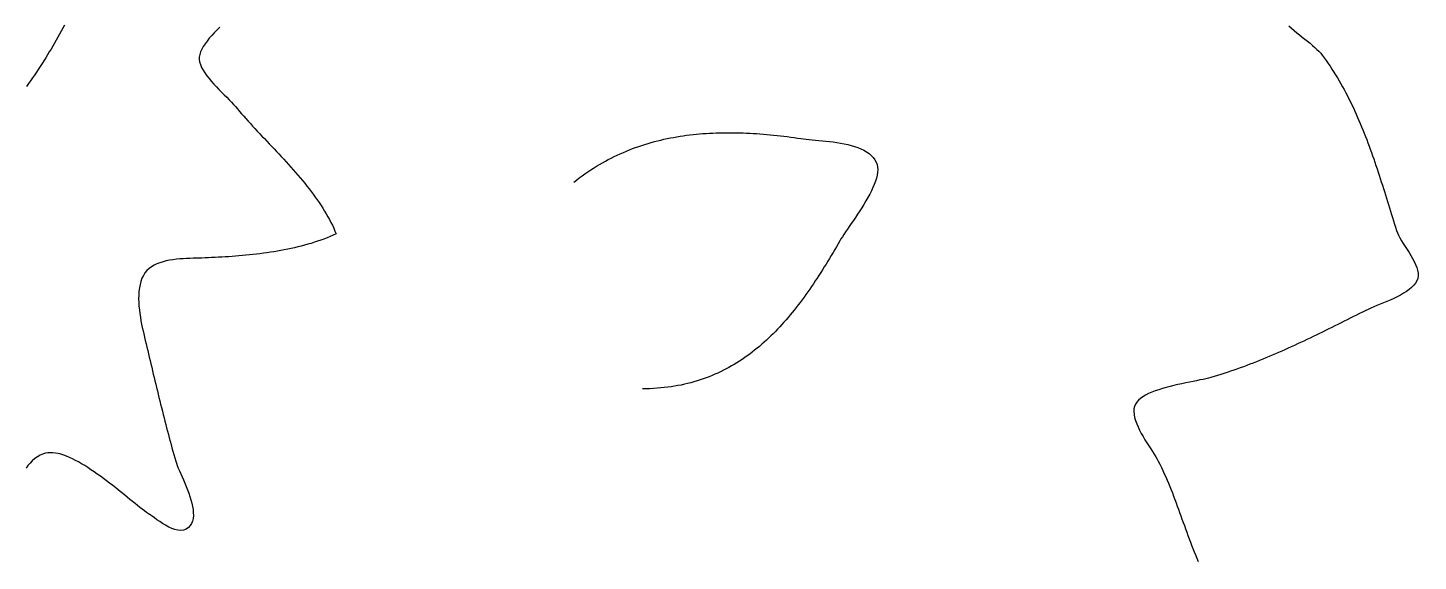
# Model space of a CAD drawing. Header units: millimetres. Extents: x 38 to 1209, y 36 to 1580.
# Drawn here: x 752.5 to 1156.2, y 529.9 to 684.9 of the extents above; entities that cross this region are included whole.
import ezdxf

# ---------------------------------------------------------------- set-up
doc = ezdxf.new("R2010")
doc.units = ezdxf.units.MM
doc.layers.add('0_0_0', color=3, linetype='Continuous')

msp = doc.modelspace()

# ---------------------------------------------------------------- linework, layer by layer
at = {"layer": '0_0_0'}
for points in [[(808.2032, 685.0397), (807.4029, 684.2575), (806.6272, 683.4648), (805.8852, 682.6649), (805.1863, 681.8611), (804.5395, 681.0567), (803.954, 680.2551), (803.4391, 679.4596), (803.0039, 678.6734), (802.6576, 677.9), (802.4095, 677.1427), (802.2686, 676.4046), (802.2443, 675.6893), (802.3457, 675), (802.5951, 674.2005), (802.9426, 673.3939), (803.3776, 672.5825), (803.8896, 671.7685), (804.468, 670.9543), (805.1023, 670.1421), (805.7819, 669.3343), (806.4963, 668.5331), (807.235, 667.7408), (807.9874, 666.9598), (808.743, 666.1922), (809.4912, 665.4406), (810.2216, 664.707), (810.9234, 663.9939), (811.5863, 663.3034), (812.1997, 662.638), (812.7531, 662), (813.3369, 661.3061), (813.9345, 660.6087), (814.5449, 659.9078), (815.1673, 659.2034), (815.8009, 658.4955), (816.445, 657.7841), (817.0986, 657.0693), (817.7609, 656.351), (818.4312, 655.6293), (819.1086, 654.9042), (819.7922, 654.1758), (820.4814, 653.4439), (821.1751, 652.7087), (821.8727, 651.9702), (822.5733, 651.2284), (823.2761, 650.4832), (823.9802, 649.7348), (824.6848, 648.9831), (825.3892, 648.2282), (826.0925, 647.47), (826.7938, 646.7087), (827.4924, 645.9441), (828.1874, 645.1763), (828.878, 644.4054), (829.5634, 643.6314), (830.2428, 642.8542), (830.9153, 642.0739), (831.5801, 641.2905), (832.2365, 640.5041), (832.8835, 639.7145), (833.5204, 638.922), (834.1463, 638.1264), (834.7604, 637.3278), (835.3619, 636.5262), (835.95, 635.7217), (836.5239, 634.9142), (837.0827, 634.1038), (837.6256, 633.2904), (838.1517, 632.4741), (838.6604, 631.655), (839.1507, 630.833), (839.6218, 630.0081), (840.073, 629.1804), (840.5033, 628.3499), (840.912, 627.5165), (841.2982, 626.6804), (841.6611, 625.8416), (842, 625), (841.1349, 624.6079), (840.257, 624.2309), (839.3669, 623.8687), (838.4653, 623.5209), (837.5525, 623.1873), (836.6292, 622.8675), (835.696, 622.5613), (834.7534, 622.2682), (833.802, 621.988), (832.8423, 621.7204), (831.875, 621.4651), (830.9005, 621.2217), (829.9194, 620.99), (828.9323, 620.7695), (827.9398, 620.5601), (826.9423, 620.3614), (825.9406, 620.1731), (824.9351, 619.9949), (823.9263, 619.8264), (822.915, 619.6674), (821.9016, 619.5175), (820.8866, 619.3764), (819.8707, 619.2438), (818.8545, 619.1194), (817.8384, 619.003), (816.823, 618.894), (815.8089, 618.7924), (814.7967, 618.6977), (813.7869, 618.6096), (812.7801, 618.5279), (811.7769, 618.4521), (810.7777, 618.382), (809.7833, 618.3174), (808.794, 618.2578), (807.8106, 618.2029), (806.8335, 618.1525), (805.8633, 618.1062), (804.9006, 618.0638), (803.946, 618.0248), (803, 617.9891), (802.1962, 617.9639), (801.3433, 617.9421), (800.4486, 617.919), (799.5195, 617.8901), (798.5634, 617.8508), (797.5878, 617.7967), (796.6001, 617.7232), (795.6076, 617.6258), (794.6179, 617.4999), (793.6382, 617.341), (792.6761, 617.1447), (791.7388, 616.9062), (790.8339, 616.6212), (789.9688, 616.2851), (789.1508, 615.8933), (788.3874, 615.4414), (787.6859, 614.9248), (787.0539, 614.3389), (786.4987, 613.6792), (786.0277, 612.9413), (785.6293, 612.1096), (785.3075, 611.2206), (785.0571, 610.2816), (784.8729, 609.2998), (784.7497, 608.2827), (784.6822, 607.2377), (784.6653, 606.172), (784.6937, 605.0931), (784.7623, 604.0083), (784.8658, 602.9249), (784.999, 601.8504), (785.1567, 600.792), (785.3337, 599.7571), (785.5247, 598.7531), (785.7247, 597.7874), (785.9283, 596.8672), (786.1304, 596), (786.362, 595.0257), (786.5935, 594.051), (786.8249, 593.0758), (787.0562, 592.1002), (787.2875, 591.1242), (787.5189, 590.1478), (787.7504, 589.1711), (787.9822, 588.1942), (788.2143, 587.2171), (788.4469, 586.2399), (788.6799, 585.2625), (788.9134, 584.2851), (789.1476, 583.3076), (789.3824, 582.3302), (789.6181, 581.3528), (789.8546, 580.3756), (790.092, 579.3985), (790.3304, 578.4217), (790.5699, 577.4451), (790.8106, 576.4688), (791.0525, 575.4929), (791.2957, 574.5173), (791.5403, 573.5422), (791.7864, 572.5676), (792.034, 571.5935), (792.2832, 570.62), (792.5341, 569.6471), (792.7868, 568.6749), (793.0413, 567.7034), (793.2977, 566.7327), (793.5561, 565.7628), (793.8166, 564.7937), (794.0793, 563.8256), (794.3441, 562.8584), (794.6113, 561.8922), (794.8808, 560.927), (795.1528, 559.9629), (795.4274, 559), (795.6249, 558.3789), (795.8758, 557.6934), (796.1719, 556.9499), (796.5052, 556.1546), (796.8676, 555.314), (797.2509, 554.4344), (797.6471, 553.5221), (798.0482, 552.5835), (798.4459, 551.6249), (798.8323, 550.6527), (799.1991, 549.6731), (799.5385, 548.6926), (799.8421, 547.7175), (800.1021, 546.7541), (800.3102, 545.8088), (800.4583, 544.8879), (800.5385, 543.9977), (800.5425, 543.1447), (800.4624, 542.3351), (800.29, 541.5753), (800.0172, 540.8717), (799.6359, 540.2305), (799.1381, 539.6582), (798.4664, 539.1671), (797.7228, 538.8885), (796.9205, 538.7982), (796.0726, 538.8721), (795.1924, 539.0861), (794.2931, 539.4162), (793.388, 539.8382), (792.4903, 540.3281), (791.6132, 540.8618), (790.7699, 541.4152), (789.9738, 541.9642), (789.2379, 542.4847), (788.5755, 542.9527), (788, 543.3441), (787.4754, 543.6978), (786.9143, 544.096), (786.3186, 544.5353), (785.69, 545.0126), (785.0304, 545.5248), (784.3415, 546.0687), (783.6252, 546.641), (782.8833, 547.2388), (782.1175, 547.8588), (781.3297, 548.4978), (780.5217, 549.1527), (779.6953, 549.8203), (778.8522, 550.4974), (777.9944, 551.181), (777.1235, 551.8678), (776.2415, 552.5546), (775.35, 553.2384), (774.451, 553.9159), (773.5462, 554.5839), (772.6374, 555.2394), (771.7265, 555.8792), (770.8151, 556.5), (769.9053, 557.0988), (768.9986, 557.6724), (768.097, 558.2175), (767.2023, 558.7311), (766.3162, 559.21), (765.4406, 559.6511), (764.5772, 560.051), (763.7279, 560.4068), (762.8945, 560.7152), (762.0788, 560.9731), (761.2825, 561.1773), (760.5076, 561.3246), (759.7557, 561.4119), (759.0288, 561.4361), (758.3285, 561.3939), (757.6568, 561.2822), (757.0154, 561.0979), (756.1056, 560.7165), (755.2664, 560.2489), (754.493, 559.7031), (753.7806, 559.0873), (753.1242, 558.4094), (752.5191, 557.6776), (751.9604, 556.9001)], [(763.1126, 685.6418), (762.6408, 684.7694), (762.1647, 683.8992), (761.684, 683.0313), (761.1987, 682.1657), (760.7087, 681.3024), (760.2139, 680.4416), (759.714, 679.5832), (759.209, 678.7273), (758.6989, 677.874), (758.1833, 677.0232), (757.6623, 676.1751), (757.1357, 675.3297), (756.6033, 674.487), (756.0652, 673.647), (755.521, 672.8099), (754.9708, 671.9756), (754.4144, 671.1442), (753.8517, 670.3158), (753.2825, 669.4903), (752.7067, 668.6679), (752.1242, 667.8486)], [(1118.6361, 685.4453), (1119.4012, 684.782), (1120.1831, 684.1277), (1120.9751, 683.4823), (1121.77, 682.8459), (1122.5611, 682.2183), (1123.3413, 681.5995), (1124.1038, 680.9895), (1124.8417, 680.3882), (1125.5479, 679.7956), (1126.2156, 679.2116), (1126.8378, 678.6361), (1127.4077, 678.0691), (1127.9182, 677.5106), (1128.3626, 676.9606), (1128.9532, 676.1605), (1129.5324, 675.3532), (1130.1002, 674.5389), (1130.657, 673.7177), (1131.2029, 672.8898), (1131.7382, 672.0555), (1132.2631, 671.2147), (1132.7778, 670.3679), (1133.2825, 669.515), (1133.7775, 668.6564), (1134.263, 667.7922), (1134.7393, 666.9225), (1135.2064, 666.0475), (1135.6648, 665.1675), (1136.1145, 664.2826), (1136.5559, 663.393), (1136.9891, 662.4989), (1137.4144, 661.6004), (1137.8319, 660.6977), (1138.242, 659.791), (1138.6449, 658.8805), (1139.0407, 657.9663), (1139.4297, 657.0487), (1139.8121, 656.1278), (1140.1882, 655.2038), (1140.5582, 654.2769), (1140.9222, 653.3472), (1141.2806, 652.415), (1141.6335, 651.4804), (1141.9812, 650.5436), (1142.3239, 649.6048), (1142.6618, 648.6641), (1142.9952, 647.7217), (1143.3242, 646.7779), (1143.6491, 645.8327), (1143.9702, 644.8864), (1144.2876, 643.9392), (1144.6016, 642.9912), (1144.9124, 642.0426), (1145.2202, 641.0936), (1145.5253, 640.1444), (1145.8278, 639.1951), (1146.128, 638.2459), (1146.4262, 637.2971), (1146.7225, 636.3487), (1147.0172, 635.401), (1147.3105, 634.4541), (1147.6026, 633.5083), (1147.8938, 632.5637), (1148.1842, 631.6204), (1148.4742, 630.6787), (1148.7639, 629.7388), (1149.0535, 628.8007), (1149.3433, 627.8648), (1149.6335, 626.9311), (1149.9244, 626), (1150.1777, 625.322), (1150.5183, 624.5997), (1150.9316, 623.8383), (1151.4029, 623.0433), (1151.9174, 622.2201), (1152.4605, 621.3739), (1153.0176, 620.5102), (1153.5738, 619.6343), (1154.1146, 618.7517), (1154.6252, 617.8677), (1155.0911, 616.9876), (1155.4974, 616.117), (1155.8295, 615.261), (1156.0727, 614.4252), (1156.2124, 613.6148), (1156.2339, 612.8353), (1156.1224, 612.092), (1155.8634, 611.3904), (1155.4587, 610.7141), (1154.9404, 610.0668), (1154.3203, 609.4474), (1153.6107, 608.8548), (1152.8233, 608.2879), (1151.9704, 607.7456), (1151.064, 607.2267), (1150.116, 606.7302), (1149.1385, 606.255), (1148.1436, 605.7999), (1147.1433, 605.3639), (1146.1495, 604.9458), (1145.1745, 604.5447), (1144.2301, 604.1592), (1143.3284, 603.7885), (1142.4814, 603.4312), (1141.7013, 603.0865), (1141, 602.7531), (1140.1051, 602.3064), (1139.2101, 601.859), (1138.3148, 601.411), (1137.4192, 600.9627), (1136.5232, 600.5141), (1135.6268, 600.0655), (1134.73, 599.617), (1133.8326, 599.1688), (1132.9347, 598.7212), (1132.0362, 598.2743), (1131.1371, 597.8282), (1130.2372, 597.3831), (1129.3366, 596.9393), (1128.4352, 596.4969), (1127.5329, 596.0561), (1126.6298, 595.617), (1125.7257, 595.1798), (1124.8206, 594.7448), (1123.9144, 594.3121), (1123.0072, 593.8819), (1122.0988, 593.4543), (1121.1892, 593.0296), (1120.2784, 592.6079), (1119.3662, 592.1894), (1118.4528, 591.7742), (1117.5379, 591.3626), (1116.6216, 590.9548), (1115.7039, 590.5509), (1114.7845, 590.151), (1113.8637, 589.7555), (1112.9411, 589.3643), (1112.0169, 588.9779), (1111.0909, 588.5962), (1110.1632, 588.2195), (1109.2336, 587.8481), (1108.3022, 587.4819), (1107.3688, 587.1213), (1106.4335, 586.7664), (1105.4961, 586.4174), (1104.5566, 586.0744), (1103.6151, 585.7378), (1102.6713, 585.4075), (1101.7253, 585.0838), (1100.7771, 584.767), (1099.8265, 584.4571), (1098.8735, 584.1543), (1097.9181, 583.8589), (1096.9603, 583.571), (1096, 583.2908), (1095.3346, 583.1124), (1094.5807, 582.9316), (1093.7473, 582.7469), (1092.8437, 582.557), (1091.879, 582.3605), (1090.8624, 582.1562), (1089.8031, 581.9425), (1088.7101, 581.7182), (1087.5927, 581.4819), (1086.4601, 581.2322), (1085.3213, 580.9678), (1084.1856, 580.6873), (1083.0622, 580.3893), (1081.9601, 580.0725), (1080.8886, 579.7356), (1079.8569, 579.377), (1078.874, 578.9956), (1077.9491, 578.59), (1077.0915, 578.1586), (1076.3103, 577.7003), (1075.6146, 577.2137), (1075.0137, 576.6973), (1074.5166, 576.1499), (1074.1326, 575.5701), (1073.8453, 574.8855), (1073.6886, 574.1459), (1073.6516, 573.3579), (1073.7233, 572.5282), (1073.8929, 571.6635), (1074.1493, 570.7703), (1074.4816, 569.8553), (1074.879, 568.9252), (1075.3305, 567.9866), (1075.8251, 567.0461), (1076.352, 566.1104), (1076.9002, 565.1861), (1077.4588, 564.2799), (1078.0168, 563.3983), (1078.5633, 562.5482), (1079.0874, 561.736), (1079.5782, 560.9684), (1080.0248, 560.2521), (1080.4161, 559.5938), (1080.7414, 559), (1081.202, 558.091), (1081.6493, 557.1772), (1082.0842, 556.259), (1082.5073, 555.3365), (1082.9194, 554.41), (1083.3214, 553.4798), (1083.714, 552.5463), (1084.098, 551.6096), (1084.4743, 550.6701), (1084.8436, 549.7281), (1085.2066, 548.7838), (1085.5642, 547.8374), (1085.9172, 546.8894), (1086.2664, 545.9399), (1086.6125, 544.9893), (1086.9563, 544.0378), (1087.2987, 543.0857), (1087.6403, 542.1333), (1087.9821, 541.1808), (1088.3248, 540.2286), (1088.6691, 539.2769), (1089.016, 538.3261), (1089.366, 537.3763), (1089.7202, 536.4279), (1090.0791, 535.4811), (1090.4437, 534.5363), (1090.8148, 533.5937), (1091.193, 532.6535), (1091.5792, 531.7161), (1091.9742, 530.7818), (1092.3787, 529.8508)], [(911, 640), (911.8118, 640.6432), (912.6285, 641.2691), (913.4499, 641.8779), (914.2761, 642.4699), (915.1069, 643.045), (915.9424, 643.6036), (916.7823, 644.1458), (917.6267, 644.6718), (918.4755, 645.1818), (919.3286, 645.6758), (920.186, 646.1542), (921.0475, 646.617), (921.9132, 647.0645), (922.783, 647.4968), (923.6568, 647.9141), (924.5345, 648.3166), (925.4161, 648.7044), (926.3016, 649.0778), (927.1907, 649.4368), (928.0836, 649.7817), (928.9801, 650.1127), (929.8801, 650.4299), (930.7836, 650.7335), (931.6906, 651.0236), (932.6009, 651.3005), (933.5145, 651.5643), (934.4314, 651.8152), (935.3514, 652.0534), (936.2746, 652.279), (937.2007, 652.4923), (938.1299, 652.6933), (939.0619, 652.8823), (939.9969, 653.0595), (940.9346, 653.2249), (941.875, 653.3789), (942.8181, 653.5215), (943.7637, 653.6529), (944.7119, 653.7734), (945.6626, 653.883), (946.6157, 653.982), (947.5711, 654.0706), (948.5287, 654.1489), (949.4886, 654.217), (950.4506, 654.2752), (951.4147, 654.3237), (952.3808, 654.3625), (953.3489, 654.392), (954.3188, 654.4122), (955.2906, 654.4233), (956.2641, 654.4256), (957.2393, 654.4191), (958.2162, 654.4041), (959.1946, 654.3807), (960.1745, 654.3492), (961.1558, 654.3096), (962.1385, 654.2622), (963.1225, 654.2071), (964.1078, 654.1445), (965.0942, 654.0746), (966.0818, 653.9975), (967.0704, 653.9135), (968.06, 653.8227), (969.0505, 653.7252), (970.0418, 653.6213), (971.034, 653.5112), (972.0269, 653.3949), (973.0204, 653.2727), (974.0146, 653.1448), (975.0092, 653.0113), (976.0044, 652.8724), (977, 652.7283), (977.7307, 652.6302), (978.5253, 652.5392), (979.377, 652.4525), (980.2791, 652.3672), (981.2247, 652.2804), (982.2071, 652.1893), (983.2196, 652.0909), (984.2553, 651.9824), (985.3076, 651.861), (986.3696, 651.7237), (987.4346, 651.5677), (988.4958, 651.3901), (989.5464, 651.188), (990.5797, 650.9587), (991.5889, 650.6991), (992.5672, 650.4065), (993.5079, 650.0779), (994.4043, 649.7105), (995.2494, 649.3014), (996.0367, 648.8478), (996.7592, 648.3467), (997.4103, 647.7954), (997.9832, 647.1909), (998.471, 646.5303), (998.8672, 645.8109), (999.1058, 645.156), (999.243, 644.4503), (999.2852, 643.6982), (999.2386, 642.904), (999.1097, 642.072), (998.9048, 641.2066), (998.6302, 640.3121), (998.2923, 639.3929), (997.8975, 638.4533), (997.452, 637.4976), (996.9622, 636.5302), (996.4344, 635.5554), (995.8751, 634.5776), (995.2905, 633.6011), (994.687, 632.6302), (994.071, 631.6694), (993.4488, 630.7228), (992.8266, 629.7949), (992.211, 628.89), (991.6082, 628.0125), (991.0246, 627.1666), (990.4665, 626.3568), (989.9402, 625.5873), (989.4522, 624.8626), (989.0087, 624.1869), (988.6161, 623.5645), (988.2808, 623), (987.7907, 622.1435), (987.2983, 621.2898), (986.8036, 620.4392), (986.3064, 619.5917), (985.8065, 618.7476), (985.3038, 617.9071), (984.7983, 617.0704), (984.2896, 616.2377), (983.7778, 615.4092), (983.2627, 614.5851), (982.7441, 613.7657), (982.222, 612.951), (981.6961, 612.1414), (981.1664, 611.337), (980.6327, 610.5381), (980.0948, 609.7447), (979.5528, 608.9572), (979.0063, 608.1758), (978.4553, 607.4005), (977.8997, 606.6318), (977.3393, 605.8696), (976.7739, 605.1144), (976.2036, 604.3662), (975.628, 603.6252), (975.0471, 602.8917), (974.4608, 602.1659), (973.8688, 601.448), (973.2712, 600.7381), (972.6677, 600.0365), (972.0582, 599.3434), (971.4426, 598.6589), (970.8207, 597.9834), (970.1925, 597.3169), (969.5577, 596.6598), (968.9163, 596.0121), (968.2681, 595.3742), (967.6129, 594.7461), (966.9508, 594.1282), (966.2814, 593.5206), (965.6047, 592.9235), (964.9205, 592.3371), (964.2288, 591.7616), (963.5293, 591.1973), (962.822, 590.6443), (962.1067, 590.1028), (961.3833, 589.5731), (960.6516, 589.0553), (959.9115, 588.5497), (959.1629, 588.0564), (958.4056, 587.5756), (957.6396, 587.1077), (956.8646, 586.6526), (956.0806, 586.2108), (955.2874, 585.7823), (954.4848, 585.3674), (953.6728, 584.9662), (952.8512, 584.579), (952.0199, 584.206), (951.1787, 583.8474), (950.3275, 583.5034), (949.4662, 583.1742), (948.5946, 582.86), (947.7127, 582.5609), (946.8202, 582.2773), (945.9171, 582.0093), (945.0031, 581.757), (944.0783, 581.5208), (943.1424, 581.3009), (942.1952, 581.0973), (941.2368, 580.9103), (940.2669, 580.7402), (939.2854, 580.5871), (938.2922, 580.4513), (937.2871, 580.3329), (936.27, 580.2321), (935.2408, 580.1492), (934.1993, 580.0843), (933.1454, 580.0376), (932.079, 580.0095), (931, 580)]]:
    msp.add_lwpolyline(points, dxfattribs=at)

doc.saveas('drawing.dxf')
